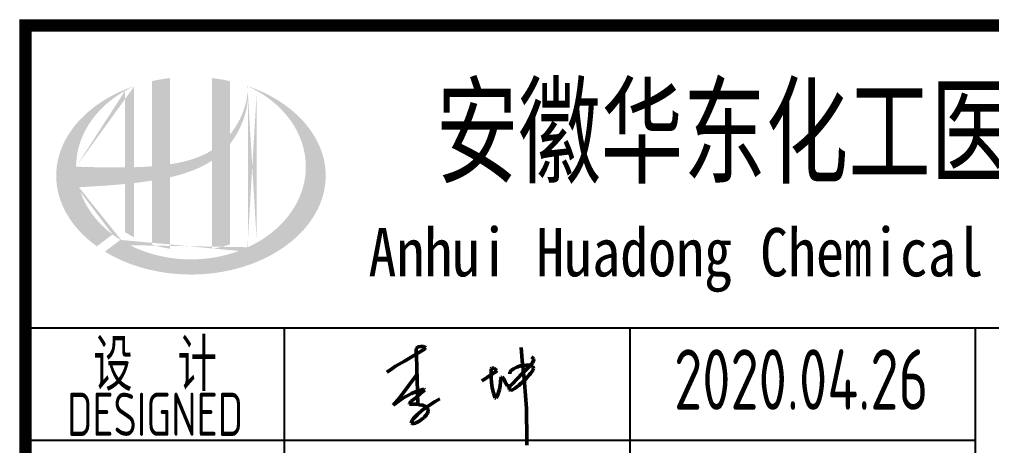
# Model space of a CAD drawing. Extents: x 5394041 to 5729212, y -433068 to -301615.
# Drawn here: x 5481722 to 5487349, y -350277 to -347810 of the extents above; entities that cross this region are included whole.
import ezdxf
from ezdxf.enums import TextEntityAlignment as Align

# ---------------------------------------------------------------- set-up
doc = ezdxf.new("R2010")
doc.units = 0
doc.header["$LTSCALE"] = 1000
doc.header["$MEASUREMENT"] = 0
doc.layers.get('0').update_dxf_attribs({"linetype": 'CONTINUOUS'})
doc.styles.add('AHD', font='sceie.shx', dxfattribs={"width": 0.7, "bigfont": 'sceic.shx'})
doc.styles.add('ECEC_TQ_S', font='')
doc.styles.add('sceie', font='sceie.shx', dxfattribs={"width": 0.7, "bigfont": 'sceic.shx'})
doc.styles.get('ECEC_TQ_S').set_extended_font_data('SimSun')

# ---------------------------------------------------------------- blocks, each defined once
blk = doc.blocks.new('签名')
at = {"lineweight": 50}
for p, q in [((5484373.9, -514006.1), (5484490.2, -513935.2)), ((5484443.6, -513930.1), (5484440.9, -513933.4)), ((5484440.9, -513933.4), (5484440.9, -513943.7)), ((5484453.3, -513923.1), (5484443.6, -513930.1)), ((5484469, -513920.7), (5484453.3, -513923.1)), ((5484481.4, -513920.7), (5484469, -513920.7)), ((5484492.1, -513923.7), (5484481.4, -513920.7)), ((5484490.2, -513935.2), (5484494.5, -513928.9)), ((5484494.5, -513928.9), (5484492.1, -513923.7)), ((5485048.8, -513925.4), (5485055.2, -514002.4)), ((5484440.9, -513943.7), (5484443.6, -513972.8)), ((5484443.6, -513972.8), (5484451, -514255.5)), ((5485121.3, -513992.4), (5485109.4, -513979.5)), ((5485120.6, -514001.4), (5485122.4, -513995.7)), ((5485122.4, -513995.7), (5485121.3, -513992.4)), ((5484292.6, -514055.3), (5484321.1, -514034.4)), ((5484321.1, -514034.4), (5484373.9, -514006.1)), ((5484879.2, -514046.7), (5484874.9, -514049.8)), ((5484874.9, -514049.8), (5484874.9, -514102.5)), ((5484889.7, -514046.7), (5484879.2, -514046.7)), ((5484898.3, -514051.1), (5484889.7, -514046.7)), ((5484908.7, -514059.3), (5484898.3, -514051.1)), ((5484991.3, -514060.1), (5485005.3, -514049.1)), ((5485005.3, -514049.1), (5485024.5, -514040.5)), ((5485024.5, -514040.5), (5485044.1, -514031.7)), ((5485044.1, -514031.7), (5485063, -514029.9)), ((5485055.2, -514002.4), (5485062, -514069.9)), ((5485056.7, -514075.4), (5485086.9, -514044.6)), ((5485063, -514029.9), (5485080.4, -514029)), ((5485080.4, -514029), (5485090.1, -514029)), ((5485086.9, -514044.6), (5485106.8, -514024.4)), ((5485090.1, -514029), (5485104, -514029.4)), ((5485104, -514029.4), (5485109.7, -514030.2)), ((5485106.8, -514024.4), (5485114.2, -514014.2)), ((5485109.7, -514030.2), (5485115.9, -514035.1)), ((5485114.2, -514014.2), (5485120.6, -514001.4)), ((5485115.9, -514035.1), (5485118.9, -514041.7)), ((5485120, -514048.5), (5485117.5, -514055.4)), ((5485118.9, -514041.7), (5485120, -514048.5)), ((5484271.3, -514069.1), (5484292.6, -514055.3)), ((5484446.4, -514081.4), (5484346.3, -514216.5)), ((5484820.9, -514119.1), (5484839.8, -514106.9)), ((5484839.8, -514106.9), (5484861.5, -514092.7)), ((5484861.5, -514092.7), (5484880.5, -514080.4)), ((5484874.9, -514102.5), (5484877.6, -514129)), ((5484880.5, -514080.4), (5484901.1, -514066.5)), ((5484901.1, -514066.5), (5484908.7, -514059.3)), ((5484930.1, -514124), (5484931.7, -514108.3)), ((5484931.7, -514108.3), (5484935, -514098.4)), ((5484935, -514098.4), (5484939.2, -514095.3)), ((5484939.2, -514095.3), (5484947.6, -514108.5)), ((5484947.6, -514108.5), (5484956.8, -514126.6)), ((5484982.5, -514078.8), (5484983.3, -514069.1)), ((5484983.3, -514069.1), (5484991.3, -514060.1)), ((5484997.2, -514139.3), (5485025.4, -514108.5)), ((5485025.4, -514108.5), (5485056.7, -514075.4)), ((5485062, -514069.9), (5485067.5, -514131.4)), ((5485078.3, -514104.8), (5485067.4, -514115.4)), ((5485089.8, -514092.4), (5485078.3, -514104.8)), ((5485097.5, -514083.1), (5485089.8, -514092.4)), ((5485103.3, -514075.8), (5485097.5, -514083.1)), ((5485109.3, -514068.9), (5485103.3, -514075.8)), ((5485114, -514061.8), (5485109.3, -514068.9)), ((5485117.5, -514055.4), (5485114, -514061.8)), ((5484877.6, -514129), (5484880.8, -514159.7)), ((5484880.8, -514159.7), (5484888.6, -514189.2)), ((5484922.8, -514170.1), (5484927.5, -514148.8)), ((5484927.5, -514148.8), (5484930.1, -514124)), ((5484956.8, -514126.6), (5484968.5, -514145.2)), ((5484968.5, -514145.2), (5484983.1, -514152.1)), ((5484978.8, -514158.7), (5484983.9, -514150.9)), ((5484978.8, -514169.6), (5484978.8, -514158.7)), ((5484983.9, -514150.9), (5484997.2, -514139.3)), ((5485011.7, -514162.9), (5484999.4, -514171.2)), ((5485023.8, -514154.8), (5485011.7, -514162.9)), ((5485037, -514143.3), (5485023.8, -514154.8)), ((5485047.3, -514134.3), (5485037, -514143.3)), ((5485058.2, -514124.4), (5485047.3, -514134.3)), ((5485067.4, -514115.4), (5485058.2, -514124.4)), ((5485067.5, -514131.4), (5485073.4, -514204.2)), ((5484346.3, -514216.5), (5484307, -514260.5)), ((5484307, -514260.5), (5484363.7, -514219)), ((5484363.7, -514219), (5484414.5, -514192)), ((5484439.1, -514216.7), (5484412.9, -514237.3)), ((5484414.5, -514192), (5484457.3, -514175.3)), ((5484482.1, -514179.3), (5484439.1, -514216.7)), ((5484457.3, -514175.3), (5484484.7, -514168)), ((5484489, -514170.8), (5484482.1, -514179.3)), ((5484484.7, -514168), (5484489, -514170.8)), ((5484888.6, -514189.2), (5484899, -514216.9)), ((5484899, -514216.9), (5484904.6, -514220)), ((5484904.6, -514220), (5484914.7, -514199)), ((5484914.7, -514199), (5484922.8, -514170.1)), ((5484989.1, -514173.2), (5484978.8, -514169.6)), ((5484999.4, -514171.2), (5484989.1, -514173.2)), ((5485073.4, -514204.2), (5485078.8, -514278.7)), ((5484412.9, -514237.3), (5484401.9, -514249.5)), ((5484401.9, -514249.5), (5484401.9, -514254.7)), ((5484401.9, -514254.7), (5484446.8, -514254.7)), ((5484446.8, -514254.7), (5484459.5, -514257.2)), ((5484459.5, -514257.2), (5484478.2, -514260.7)), ((5484474.4, -514291.2), (5484511.5, -514263.7)), ((5484478.2, -514260.7), (5484495.1, -514267)), ((5484495.1, -514267), (5484505.1, -514273.2)), ((5484505.1, -514273.2), (5484511.1, -514285.3)), ((5484511.5, -514263.7), (5484551.9, -514238.4)), ((5484551.9, -514238.4), (5484578.5, -514223.8)), ((5484426.1, -514337.2), (5484448.7, -514314.1)), ((5484448.7, -514314.1), (5484474.4, -514291.2)), ((5484485.1, -514332.9), (5484474.8, -514341.6)), ((5484492.1, -514325.7), (5484485.1, -514332.9)), ((5484499.4, -514317.1), (5484492.1, -514325.7)), ((5484506.7, -514305.6), (5484499.4, -514317.1)), ((5484511.1, -514294.4), (5484506.7, -514305.6)), ((5484511.1, -514285.3), (5484511.1, -514294.4)), ((5485078.8, -514278.7), (5485078.8, -514332.9)), ((5485078.8, -514332.9), (5485081.6, -514408.2)), ((5484411.7, -514363.3), (5484417.4, -514348.5)), ((5484415.7, -514365.7), (5484411.7, -514363.3)), ((5484426.9, -514365.7), (5484415.7, -514365.7)), ((5484417.4, -514348.5), (5484426.1, -514337.2)), ((5484438.1, -514364), (5484426.9, -514365.7)), ((5484442.7, -514360.5), (5484438.1, -514364)), ((5484452.4, -514355.9), (5484442.7, -514360.5)), ((5484462, -514350.2), (5484452.4, -514355.9)), ((5484474.8, -514341.6), (5484462, -514350.2)), ((5485081.6, -514408.2), (5485081.6, -514491.8))]:
    blk.add_line(p, q, dxfattribs=at)
at = {"style": 'sceie', "width": 0.8}
for p in [(5486670.1, -514111), (5486631, -514761.6), (5486657.1, -515425.2), (5486696.1, -516075.8), (5486709.1, -516674.4)]:
    blk.add_attdef('2020.4.26', text='', height=350, dxfattribs=at).set_placement(p, align=Align.MIDDLE)

msp = doc.modelspace()

# ---------------------------------------------------------------- hatches: boundary and pattern name
h = msp.add_hatch(color=256)
edge = h.paths.add_edge_path()
edge.add_spline(control_points=[(5482593.6, -348723.7), (5482599.7, -348722.3), (5482605.8, -348720.9), (5482654.9, -348709), (5482697.4, -348696), (5482772.4, -348664.9), (5482805.4, -348648), (5482836.2, -348627.4)], knot_values=[61.629012, 61.629012, 61.629012, 61.629012, 63.330431, 63.330431, 75.353634, 75.353634, 85.398649, 85.398649, 85.398649, 85.398649], degree=3, periodic=0)
edge.add_line((5482836.2, -348627.4), (5482836.2, -349137.6))
edge.add_spline(control_points=[(5482836.2, -349137.6), (5482853.4, -349134.9), (5482870.4, -349131.5), (5482905.1, -349123.4), (5482922.8, -349118.6), (5482940.2, -349113.2)], knot_values=[4.908456, 4.908456, 4.908456, 4.908456, 4.992821, 4.992821, 5.083034, 5.083034, 5.083034, 5.083034], degree=3, periodic=0)
edge.add_line((5482940.2, -349113.2), (5482940.2, -348531.7))
edge.add_spline(control_points=[(5482940.2, -348531.7), (5482948.9, -348520.8), (5482957.1, -348509.4), (5482983.2, -348469.8), (5482998.8, -348439.8), (5483028.1, -348367), (5483039.3, -348323.3), (5483044, -348277.9), (5483044.1, -348276.7), (5483044.2, -348275.4)], knot_values=[97.991744, 97.991744, 97.991744, 97.991744, 101.64219, 101.64219, 110.337975, 110.337975, 121.934322, 121.934322, 122.270691, 122.270691, 122.270691, 122.270691], degree=3, periodic=0)
edge.add_line((5483044.2, -348275.4), (5483044.2, -348205))
edge.add_spline(control_points=[(5483044.2, -348205), (5483044.1, -348212.6), (5483043.8, -348220.3), (5483043.2, -348228)], knot_values=[126.194075, 126.194075, 126.194075, 126.194075, 128.396762, 128.396762, 128.396762, 128.396762], degree=3, periodic=0)
edge.add_spline(control_points=[(5483043.2, -348228), (5483042.7, -348234.2), (5483042.1, -348240.4), (5483041.3, -348246.6)], knot_values=[124.417049, 124.417049, 124.417049, 124.417049, 126.194075, 126.194075, 126.194075, 126.194075], degree=3, periodic=0)
edge.add_spline(control_points=[(5483041.3, -348246.6), (5483040.2, -348255.7), (5483038.7, -348264.9), (5483037, -348274)], knot_values=[121.80529, 121.80529, 121.80529, 121.80529, 124.417049, 124.417049, 124.417049, 124.417049], degree=3, periodic=0)
edge.add_spline(control_points=[(5483037, -348274), (5483034.6, -348286.1), (5483031.6, -348298.2), (5483028.1, -348310.2)], knot_values=[118.31574, 118.31574, 118.31574, 118.31574, 121.80529, 121.80529, 121.80529, 121.80529], degree=3, periodic=0)
edge.add_spline(control_points=[(5483028.1, -348310.2), (5483024.6, -348322.4), (5483020.6, -348334.4), (5483016, -348346.2)], knot_values=[114.795988, 114.795988, 114.795988, 114.795988, 118.31574, 118.31574, 118.31574, 118.31574], degree=3, periodic=0)
edge.add_spline(control_points=[(5483016, -348346.2), (5483011.6, -348357.9), (5483006.6, -348369.5), (5483001.2, -348380.8)], knot_values=[111.329641, 111.329641, 111.329641, 111.329641, 114.795988, 114.795988, 114.795988, 114.795988], degree=3, periodic=0)
edge.add_spline(control_points=[(5483001.2, -348380.8), (5482995.6, -348392.4), (5482989.6, -348403.7), (5482983.1, -348414.8)], knot_values=[107.79529, 107.79529, 107.79529, 107.79529, 111.329641, 111.329641, 111.329641, 111.329641], degree=3, periodic=0)
edge.add_spline(control_points=[(5482983.1, -348414.8), (5482976.8, -348425.6), (5482970.1, -348436.2), (5482963, -348446.4)], knot_values=[104.343579, 104.343579, 104.343579, 104.343579, 107.79529, 107.79529, 107.79529, 107.79529], degree=3, periodic=0)
edge.add_spline(control_points=[(5482963, -348446.4), (5482955.8, -348456.8), (5482948.2, -348466.9), (5482940.2, -348476.6)], knot_values=[100.8507, 100.8507, 100.8507, 100.8507, 104.343579, 104.343579, 104.343579, 104.343579], degree=3, periodic=0)
edge.add_line((5482940.2, -348476.6), (5482940.2, -348167.3))
edge.add_spline(control_points=[(5482940.2, -348167.3), (5482906.2, -348159.7), (5482871.4, -348153.8), (5482836.2, -348149.8)], knot_values=[4.423999, 4.423999, 4.423999, 4.423999, 4.558741, 4.558741, 4.558741, 4.558741], degree=3, periodic=0)
edge.add_line((5482836.2, -348149.8), (5482836.2, -348567.9))
edge.add_spline(control_points=[(5482836.2, -348567.9), (5482764.3, -348612.4), (5482680.1, -348635.7), (5482593.6, -348648.7)], knot_values=[63.246215, 63.246215, 63.246215, 63.246215, 87.689124, 87.689124, 87.689124, 87.689124], degree=3, periodic=0)
edge.add_line((5482593.6, -348648.7), (5482593.6, -348149.8))
edge.add_spline(control_points=[(5482593.6, -348149.8), (5482558.4, -348153.9), (5482523.6, -348159.7), (5482489.6, -348167.3)], knot_values=[4.866038, 4.866038, 4.866038, 4.866038, 5.000777, 5.000777, 5.000777, 5.000777], degree=3, periodic=0)
edge.add_line((5482489.6, -348167.3), (5482489.6, -348660.1))
edge.add_spline(control_points=[(5482489.6, -348660.1), (5482487.9, -348660.3), (5482452.9, -348662.9), (5482418.3, -348664.6), (5482385.6, -348665.7)], knot_values=[43.657356, 43.657356, 43.657356, 43.657356, 44.134253, 53.497092, 53.497092, 53.497092, 53.497092], degree=3, periodic=0)
edge.add_line((5482385.6, -348665.7), (5482385.6, -348196.5))
edge.add_spline(control_points=[(5482385.6, -348196.5), (5482368.5, -348202.4), (5482351.8, -348208.7), (5482335.4, -348215.4)], knot_values=[5.14157, 5.14157, 5.14157, 5.14157, 5.212921, 5.212921, 5.212921, 5.212921], degree=3, periodic=0)
edge.add_spline(control_points=[(5482335.4, -348215.4), (5482328.4, -348218.2), (5482321.6, -348221.2), (5482289.4, -348235.3), (5482264.8, -348247.6), (5482241.4, -348260.8)], knot_values=[5.212921, 5.212921, 5.212921, 5.212921, 5.24296, 5.24296, 5.355623, 5.355623, 5.355623, 5.355623], degree=3, periodic=0)
edge.add_spline(control_points=[(5482241.4, -348260.8), (5482226.5, -348269.1), (5482212, -348277.9), (5482198, -348287)], knot_values=[5.355623, 5.355623, 5.355623, 5.355623, 5.426974, 5.426974, 5.426974, 5.426974], degree=3, periodic=0)
edge.add_spline(control_points=[(5482198, -348287), (5482190.6, -348291.8), (5482183.3, -348296.7), (5482169.9, -348306.2), (5482163.6, -348310.7), (5482157.5, -348315.3)], knot_values=[5.426974, 5.426974, 5.426974, 5.426974, 5.464765, 5.464765, 5.498325, 5.498325, 5.498325, 5.498325], degree=3, periodic=0)
edge.add_spline(control_points=[(5482157.5, -348315.3), (5482131.4, -348334.9), (5482107.3, -348355.8), (5482085.4, -348377.7)], knot_values=[5.498325, 5.498325, 5.498325, 5.498325, 5.641027, 5.641027, 5.641027, 5.641027], degree=3, periodic=0)
edge.add_spline(control_points=[(5482085.4, -348377.7), (5482078.5, -348384.7), (5482071.7, -348391.9), (5482051.2, -348414.5), (5482038.4, -348430.3), (5482026.6, -348446.5)], knot_values=[5.641027, 5.641027, 5.641027, 5.641027, 5.686569, 5.686569, 5.783729, 5.783729, 5.783729, 5.783729], degree=3, periodic=0)
edge.add_spline(control_points=[(5482026.6, -348446.5), (5482011.5, -348467.3), (5481998.1, -348488.7), (5481985, -348513.6), (5481983.4, -348516.8), (5481981.8, -348520)], knot_values=[5.783729, 5.783729, 5.783729, 5.783729, 5.908374, 5.908374, 5.92643, 5.92643, 5.92643, 5.92643], degree=3, periodic=0)
edge.add_spline(control_points=[(5481981.8, -348520), (5481969.4, -348545.1), (5481959.3, -348570.7), (5481951.8, -348596.7)], knot_values=[5.92643, 5.92643, 5.92643, 5.92643, 6.069132, 6.069132, 6.069132, 6.069132], degree=3, periodic=0)
edge.add_spline(control_points=[(5481951.8, -348596.7), (5481948.6, -348607.8), (5481945.8, -348618.9), (5481940.5, -348645.1), (5481938.2, -348660.1), (5481936.8, -348675.2)], knot_values=[6.069132, 6.069132, 6.069132, 6.069132, 6.130179, 6.130179, 6.211834, 6.211834, 6.211834, 6.211834], degree=3, periodic=0)
edge.add_spline(control_points=[(5481936.8, -348675.2), (5481935.5, -348688.4), (5481934.9, -348701.6), (5481934.9, -348714.8)], knot_values=[6.211834, 6.211834, 6.211834, 6.211834, 6.283185, 6.283185, 6.283185, 6.283185], degree=3, periodic=0)
edge.add_spline(control_points=[(5481934.9, -348714.8), (5481934.9, -348724.1), (5481935.2, -348733.4), (5481935.8, -348742.7)], knot_values=[6.283185, 6.283185, 6.283185, 6.283185, 6.333655, 6.333655, 6.333655, 6.333655], degree=3, periodic=0)
edge.add_spline(control_points=[(5481935.8, -348742.7), (5481937.1, -348761.4), (5481939.6, -348780), (5481943.4, -348798.5)], knot_values=[6.333655, 6.333655, 6.333655, 6.333655, 6.434594, 6.434594, 6.434594, 6.434594], degree=3, periodic=0)
edge.add_spline(control_points=[(5481943.4, -348798.5), (5481943.6, -348799.7), (5481943.9, -348801), (5481947.8, -348819.5), (5481952.6, -348836.6), (5481958.4, -348853.7)], knot_values=[6.434594, 6.434594, 6.434594, 6.434594, 6.441278, 6.441278, 6.535532, 6.535532, 6.535532, 6.535532], degree=3, periodic=0)
edge.add_spline(control_points=[(5481958.4, -348853.7), (5481964.7, -348871.9), (5481972.2, -348889.9), (5481980.9, -348907.7)], knot_values=[6.535532, 6.535532, 6.535532, 6.535532, 6.636471, 6.636471, 6.636471, 6.636471], degree=3, periodic=0)
edge.add_spline(control_points=[(5481980.9, -348907.7), (5481983.1, -348912.2), (5481985.4, -348916.6), (5481994.8, -348934.3), (5482002.5, -348947.3), (5482010.8, -348960.2)], knot_values=[6.636471, 6.636471, 6.636471, 6.636471, 6.661894, 6.661894, 6.73741, 6.73741, 6.73741, 6.73741], degree=3, periodic=0)
edge.add_spline(control_points=[(5482010.8, -348960.2), (5482022, -348977.3), (5482034.4, -348994.2), (5482047.9, -349010.5)], knot_values=[6.73741, 6.73741, 6.73741, 6.73741, 6.838349, 6.838349, 6.838349, 6.838349], degree=3, periodic=0)
edge.add_spline(control_points=[(5482047.9, -349010.5), (5482053.8, -349017.7), (5482060, -349024.7), (5482074.5, -349040.7), (5482083, -349049.5), (5482091.9, -349058.2)], knot_values=[6.838349, 6.838349, 6.838349, 6.838349, 6.88251, 6.88251, 6.939288, 6.939288, 6.939288, 6.939288], degree=3, periodic=0)
edge.add_spline(control_points=[(5482091.9, -349058.2), (5482107.7, -349073.5), (5482124.6, -349088.4), (5482142.5, -349102.6)], knot_values=[6.939288, 6.939288, 6.939288, 6.939288, 7.040227, 7.040227, 7.040227, 7.040227], degree=3, periodic=0)
edge.add_spline(control_points=[(5482142.5, -349102.6), (5482151.4, -349109.7), (5482160.6, -349116.6), (5482170, -349123.4)], knot_values=[7.040227, 7.040227, 7.040227, 7.040227, 7.090696, 7.090696, 7.090696, 7.090696], degree=3, periodic=0)
edge.add_line((5482170, -349123.4), (5482261.2, -349055))
edge.add_ellipse((5482714.9, -348662.8), major_axis=(665, 0), ratio=0.806676, start_angle=192.819, end_angle=226.9853, ccw=False)
edge.add_spline(control_points=[(5482066.4, -348781.8), (5482090.5, -348780.3), (5482114.6, -348778.8), (5482203.2, -348773.3), (5482268.1, -348769), (5482333.6, -348762.7)], knot_values=[11.398263, 11.398263, 11.398263, 11.398263, 18.40729, 18.40729, 37.18094, 37.18094, 37.18094, 37.18094], degree=3, periodic=0)
edge.add_line((5482333.6, -348762.7), (5482333.6, -349041.7))
edge.add_spline(control_points=[(5482333.6, -349041.7), (5482337.1, -349044), (5482340.7, -349046.2), (5482357.7, -349056.4), (5482371.4, -349064), (5482385.6, -349071.1)], knot_values=[4.049945, 4.049945, 4.049945, 4.049945, 4.072021, 4.072021, 4.153257, 4.153257, 4.153257, 4.153257], degree=3, periodic=0)
edge.add_line((5482385.6, -349071.1), (5482385.6, -348757.2))
edge.add_spline(control_points=[(5482385.6, -348757.2), (5482417.7, -348753.6), (5482450.1, -348749.3), (5482485, -348744), (5482487.3, -348743.6), (5482489.6, -348743.2)], knot_values=[42.135009, 42.135009, 42.135009, 42.135009, 51.307228, 51.307228, 51.948574, 51.948574, 51.948574, 51.948574], degree=3, periodic=0)
edge.add_line((5482489.6, -348743.2), (5482489.6, -349113.2))
edge.add_spline(control_points=[(5482489.6, -349113.2), (5482523.2, -349123.7), (5482558, -349131.9), (5482593.6, -349137.6)], knot_values=[4.34174, 4.34174, 4.34174, 4.34174, 4.516316, 4.516316, 4.516316, 4.516316], degree=3, periodic=0)
edge.add_line((5482593.6, -349137.6), (5482593.6, -348723.7))
edge = h.paths.add_edge_path(flags=16)
edge.add_ellipse((5482714.9, -348662.8), major_axis=(665, 0), ratio=0.806676, start_angle=124.9875, end_angle=179.999, ccw=False)
edge.add_line((5482333.6, -348223.2), (5482333.6, -348666.8))
edge.add_spline(control_points=[(5482333.6, -348666.8), (5482238.2, -348668.2), (5482144.2, -348665.1), (5482049.9, -348662.7)], knot_values=[11.27373, 11.27373, 11.27373, 11.27373, 38.687513, 38.687513, 38.687513, 38.687513], degree=3, periodic=0)
edge = h.paths.add_edge_path()
edge.add_spline(control_points=[(5482216.1, -349153.9), (5482247.1, -349172.9), (5482280.2, -349190.2), (5482364.9, -349227.4), (5482418.1, -349245.2), (5482528.9, -349271.8), (5482586.3, -349280.5), (5482702.5, -349288.3), (5482761.2, -349287.4), (5482876.7, -349275.9), (5482933.6, -349265.3), (5483042.6, -349235.3), (5483094.8, -349215.8), (5483191.7, -349168.9), (5483236.4, -349141.5), (5483316.4, -349080.6), (5483351.6, -349047), (5483410.9, -348975.5), (5483435, -348937.7), (5483471.4, -348859.5), (5483483.7, -348819.3), (5483496.2, -348738.1), (5483496.5, -348697.2), (5483485.1, -348615.7), (5483473.2, -348575.2), (5483437.6, -348496.4), (5483413.8, -348458.2), (5483355, -348386), (5483320, -348352.1), (5483240.2, -348290.4), (5483195.4, -348262.7), (5483114.2, -348223), (5483079.9, -348208.8), (5483044.2, -348196.5)], knot_values=[0.886421, 0.886421, 0.886421, 0.886421, 1.040557, 1.040557, 1.261172, 1.261172, 1.481788, 1.481788, 1.702404, 1.702404, 1.92302, 1.92302, 2.143636, 2.143636, 2.364252, 2.364252, 2.584868, 2.584868, 2.805484, 2.805484, 3.026099, 3.026099, 3.246715, 3.246715, 3.46852, 3.46852, 3.690325, 3.690325, 3.91213, 3.91213, 4.133935, 4.133935, 4.283209, 4.283209, 4.283209, 4.283209], degree=3, periodic=0)
edge.add_line((5483044.2, -348196.5), (5483044.2, -348196.6))
edge.add_spline(control_points=[(5483044.2, -348196.7), (5483044.3, -348199.4), (5483044.3, -348202.2), (5483044.2, -348205)], knot_values=[128.396762, 128.396762, 128.396762, 128.396762, 129.192193, 129.192193, 129.192193, 129.192193], degree=3, periodic=0)
edge.add_line((5483044.2, -348205), (5483044.2, -349128.8))
edge.add_ellipse((5482714.9, -348662.8), major_axis=(665, 0), ratio=0.806676, start_angle=232.1054, end_angle=299.6833, ccw=False)
edge.add_line((5482306.4, -349086.1), (5482216.1, -349153.9))
edge = h.paths.add_edge_path(flags=16)
edge.add_ellipse((5482714.9, -348662.8), major_axis=(665, 0), ratio=0.806676, start_angle=304.9875, end_angle=415.0121, ccw=False)
edge.add_line((5483096.2, -349102.3), (5483096.2, -348223.2))
h = msp.add_hatch(color=256)
edge = h.paths.add_edge_path()
edge.add_spline(control_points=[(5482593.6, -348723.7), (5482599.7, -348722.3), (5482605.8, -348720.9), (5482654.9, -348709), (5482697.4, -348696), (5482772.4, -348664.9), (5482805.4, -348648), (5482836.2, -348627.4)], knot_values=[61.629012, 61.629012, 61.629012, 61.629012, 63.330431, 63.330431, 75.353634, 75.353634, 85.398649, 85.398649, 85.398649, 85.398649], degree=3, periodic=0)
edge.add_line((5482836.2, -348627.4), (5482836.2, -349137.6))
edge.add_spline(control_points=[(5482836.2, -349137.6), (5482853.4, -349134.9), (5482870.4, -349131.5), (5482905.1, -349123.4), (5482922.8, -349118.6), (5482940.2, -349113.2)], knot_values=[4.908456, 4.908456, 4.908456, 4.908456, 4.992821, 4.992821, 5.083034, 5.083034, 5.083034, 5.083034], degree=3, periodic=0)
edge.add_line((5482940.2, -349113.2), (5482940.2, -348531.7))
edge.add_spline(control_points=[(5482940.2, -348531.7), (5482948.9, -348520.8), (5482957.1, -348509.4), (5482983.2, -348469.8), (5482998.8, -348439.8), (5483028.1, -348367), (5483039.3, -348323.3), (5483044, -348277.9), (5483044.1, -348276.7), (5483044.2, -348275.4)], knot_values=[97.991744, 97.991744, 97.991744, 97.991744, 101.64219, 101.64219, 110.337975, 110.337975, 121.934322, 121.934322, 122.270691, 122.270691, 122.270691, 122.270691], degree=3, periodic=0)
edge.add_line((5483044.2, -348275.4), (5483044.2, -348205))
edge.add_spline(control_points=[(5483044.2, -348205), (5483044.1, -348212.6), (5483043.8, -348220.3), (5483043.2, -348228)], knot_values=[126.194075, 126.194075, 126.194075, 126.194075, 128.396762, 128.396762, 128.396762, 128.396762], degree=3, periodic=0)
edge.add_spline(control_points=[(5483043.2, -348228), (5483042.7, -348234.2), (5483042.1, -348240.4), (5483041.3, -348246.6)], knot_values=[124.417049, 124.417049, 124.417049, 124.417049, 126.194075, 126.194075, 126.194075, 126.194075], degree=3, periodic=0)
edge.add_spline(control_points=[(5483041.3, -348246.6), (5483040.2, -348255.7), (5483038.7, -348264.9), (5483037, -348274)], knot_values=[121.80529, 121.80529, 121.80529, 121.80529, 124.417049, 124.417049, 124.417049, 124.417049], degree=3, periodic=0)
edge.add_spline(control_points=[(5483037, -348274), (5483034.6, -348286.1), (5483031.6, -348298.2), (5483028.1, -348310.2)], knot_values=[118.31574, 118.31574, 118.31574, 118.31574, 121.80529, 121.80529, 121.80529, 121.80529], degree=3, periodic=0)
edge.add_spline(control_points=[(5483028.1, -348310.2), (5483024.6, -348322.4), (5483020.6, -348334.4), (5483016, -348346.2)], knot_values=[114.795988, 114.795988, 114.795988, 114.795988, 118.31574, 118.31574, 118.31574, 118.31574], degree=3, periodic=0)
edge.add_spline(control_points=[(5483016, -348346.2), (5483011.6, -348357.9), (5483006.6, -348369.5), (5483001.2, -348380.8)], knot_values=[111.329641, 111.329641, 111.329641, 111.329641, 114.795988, 114.795988, 114.795988, 114.795988], degree=3, periodic=0)
edge.add_spline(control_points=[(5483001.2, -348380.8), (5482995.6, -348392.4), (5482989.6, -348403.7), (5482983.1, -348414.8)], knot_values=[107.79529, 107.79529, 107.79529, 107.79529, 111.329641, 111.329641, 111.329641, 111.329641], degree=3, periodic=0)
edge.add_spline(control_points=[(5482983.1, -348414.8), (5482976.8, -348425.6), (5482970.1, -348436.2), (5482963, -348446.4)], knot_values=[104.343579, 104.343579, 104.343579, 104.343579, 107.79529, 107.79529, 107.79529, 107.79529], degree=3, periodic=0)
edge.add_spline(control_points=[(5482963, -348446.4), (5482955.8, -348456.8), (5482948.2, -348466.9), (5482940.2, -348476.6)], knot_values=[100.8507, 100.8507, 100.8507, 100.8507, 104.343579, 104.343579, 104.343579, 104.343579], degree=3, periodic=0)
edge.add_line((5482940.2, -348476.6), (5482940.2, -348167.3))
edge.add_spline(control_points=[(5482940.2, -348167.3), (5482906.2, -348159.7), (5482871.4, -348153.8), (5482836.2, -348149.8)], knot_values=[4.423999, 4.423999, 4.423999, 4.423999, 4.558741, 4.558741, 4.558741, 4.558741], degree=3, periodic=0)
edge.add_line((5482836.2, -348149.8), (5482836.2, -348567.9))
edge.add_spline(control_points=[(5482836.2, -348567.9), (5482764.3, -348612.4), (5482680.1, -348635.7), (5482593.6, -348648.7)], knot_values=[63.246215, 63.246215, 63.246215, 63.246215, 87.689124, 87.689124, 87.689124, 87.689124], degree=3, periodic=0)
edge.add_line((5482593.6, -348648.7), (5482593.6, -348149.8))
edge.add_spline(control_points=[(5482593.6, -348149.8), (5482558.4, -348153.9), (5482523.6, -348159.7), (5482489.6, -348167.3)], knot_values=[4.866038, 4.866038, 4.866038, 4.866038, 5.000777, 5.000777, 5.000777, 5.000777], degree=3, periodic=0)
edge.add_line((5482489.6, -348167.3), (5482489.6, -348660.1))
edge.add_spline(control_points=[(5482489.6, -348660.1), (5482487.9, -348660.3), (5482452.9, -348662.9), (5482418.3, -348664.6), (5482385.6, -348665.7)], knot_values=[43.657356, 43.657356, 43.657356, 43.657356, 44.134253, 53.497092, 53.497092, 53.497092, 53.497092], degree=3, periodic=0)
edge.add_line((5482385.6, -348665.7), (5482385.6, -348196.5))
edge.add_spline(control_points=[(5482385.6, -348196.5), (5482368.5, -348202.4), (5482351.8, -348208.7), (5482335.4, -348215.4)], knot_values=[5.14157, 5.14157, 5.14157, 5.14157, 5.212921, 5.212921, 5.212921, 5.212921], degree=3, periodic=0)
edge.add_spline(control_points=[(5482335.4, -348215.4), (5482328.4, -348218.2), (5482321.6, -348221.2), (5482289.4, -348235.3), (5482264.8, -348247.6), (5482241.4, -348260.8)], knot_values=[5.212921, 5.212921, 5.212921, 5.212921, 5.24296, 5.24296, 5.355623, 5.355623, 5.355623, 5.355623], degree=3, periodic=0)
edge.add_spline(control_points=[(5482241.4, -348260.8), (5482226.5, -348269.1), (5482212, -348277.9), (5482198, -348287)], knot_values=[5.355623, 5.355623, 5.355623, 5.355623, 5.426974, 5.426974, 5.426974, 5.426974], degree=3, periodic=0)
edge.add_spline(control_points=[(5482198, -348287), (5482190.6, -348291.8), (5482183.3, -348296.7), (5482169.9, -348306.2), (5482163.6, -348310.7), (5482157.5, -348315.3)], knot_values=[5.426974, 5.426974, 5.426974, 5.426974, 5.464765, 5.464765, 5.498325, 5.498325, 5.498325, 5.498325], degree=3, periodic=0)
edge.add_spline(control_points=[(5482157.5, -348315.3), (5482131.4, -348334.9), (5482107.3, -348355.8), (5482085.4, -348377.7)], knot_values=[5.498325, 5.498325, 5.498325, 5.498325, 5.641027, 5.641027, 5.641027, 5.641027], degree=3, periodic=0)
edge.add_spline(control_points=[(5482085.4, -348377.7), (5482078.5, -348384.7), (5482071.7, -348391.9), (5482051.2, -348414.5), (5482038.4, -348430.3), (5482026.6, -348446.5)], knot_values=[5.641027, 5.641027, 5.641027, 5.641027, 5.686569, 5.686569, 5.783729, 5.783729, 5.783729, 5.783729], degree=3, periodic=0)
edge.add_spline(control_points=[(5482026.6, -348446.5), (5482011.5, -348467.3), (5481998.1, -348488.7), (5481985, -348513.6), (5481983.4, -348516.8), (5481981.8, -348520)], knot_values=[5.783729, 5.783729, 5.783729, 5.783729, 5.908374, 5.908374, 5.92643, 5.92643, 5.92643, 5.92643], degree=3, periodic=0)
edge.add_spline(control_points=[(5481981.8, -348520), (5481969.4, -348545.1), (5481959.3, -348570.7), (5481951.8, -348596.7)], knot_values=[5.92643, 5.92643, 5.92643, 5.92643, 6.069132, 6.069132, 6.069132, 6.069132], degree=3, periodic=0)
edge.add_spline(control_points=[(5481951.8, -348596.7), (5481948.6, -348607.8), (5481945.8, -348618.9), (5481940.5, -348645.1), (5481938.2, -348660.1), (5481936.8, -348675.2)], knot_values=[6.069132, 6.069132, 6.069132, 6.069132, 6.130179, 6.130179, 6.211834, 6.211834, 6.211834, 6.211834], degree=3, periodic=0)
edge.add_spline(control_points=[(5481936.8, -348675.2), (5481935.5, -348688.4), (5481934.9, -348701.6), (5481934.9, -348714.8)], knot_values=[6.211834, 6.211834, 6.211834, 6.211834, 6.283185, 6.283185, 6.283185, 6.283185], degree=3, periodic=0)
edge.add_spline(control_points=[(5481934.9, -348714.8), (5481934.9, -348724.1), (5481935.2, -348733.4), (5481935.8, -348742.7)], knot_values=[6.283185, 6.283185, 6.283185, 6.283185, 6.333655, 6.333655, 6.333655, 6.333655], degree=3, periodic=0)
edge.add_spline(control_points=[(5481935.8, -348742.7), (5481937.1, -348761.4), (5481939.6, -348780), (5481943.4, -348798.5)], knot_values=[6.333655, 6.333655, 6.333655, 6.333655, 6.434594, 6.434594, 6.434594, 6.434594], degree=3, periodic=0)
edge.add_spline(control_points=[(5481943.4, -348798.5), (5481943.6, -348799.7), (5481943.9, -348801), (5481947.8, -348819.5), (5481952.6, -348836.6), (5481958.4, -348853.7)], knot_values=[6.434594, 6.434594, 6.434594, 6.434594, 6.441278, 6.441278, 6.535532, 6.535532, 6.535532, 6.535532], degree=3, periodic=0)
edge.add_spline(control_points=[(5481958.4, -348853.7), (5481964.7, -348871.9), (5481972.2, -348889.9), (5481980.9, -348907.7)], knot_values=[6.535532, 6.535532, 6.535532, 6.535532, 6.636471, 6.636471, 6.636471, 6.636471], degree=3, periodic=0)
edge.add_spline(control_points=[(5481980.9, -348907.7), (5481983.1, -348912.2), (5481985.4, -348916.6), (5481994.8, -348934.3), (5482002.5, -348947.3), (5482010.8, -348960.2)], knot_values=[6.636471, 6.636471, 6.636471, 6.636471, 6.661894, 6.661894, 6.73741, 6.73741, 6.73741, 6.73741], degree=3, periodic=0)
edge.add_spline(control_points=[(5482010.8, -348960.2), (5482022, -348977.3), (5482034.4, -348994.2), (5482047.9, -349010.5)], knot_values=[6.73741, 6.73741, 6.73741, 6.73741, 6.838349, 6.838349, 6.838349, 6.838349], degree=3, periodic=0)
edge.add_spline(control_points=[(5482047.9, -349010.5), (5482053.8, -349017.7), (5482060, -349024.7), (5482074.5, -349040.7), (5482083, -349049.5), (5482091.9, -349058.2)], knot_values=[6.838349, 6.838349, 6.838349, 6.838349, 6.88251, 6.88251, 6.939288, 6.939288, 6.939288, 6.939288], degree=3, periodic=0)
edge.add_spline(control_points=[(5482091.9, -349058.2), (5482107.7, -349073.5), (5482124.6, -349088.4), (5482142.5, -349102.6)], knot_values=[6.939288, 6.939288, 6.939288, 6.939288, 7.040227, 7.040227, 7.040227, 7.040227], degree=3, periodic=0)
edge.add_spline(control_points=[(5482142.5, -349102.6), (5482151.4, -349109.7), (5482160.6, -349116.6), (5482170, -349123.4)], knot_values=[7.040227, 7.040227, 7.040227, 7.040227, 7.090696, 7.090696, 7.090696, 7.090696], degree=3, periodic=0)
edge.add_line((5482170, -349123.4), (5482261.2, -349055))
edge.add_ellipse((5482714.9, -348662.8), major_axis=(665, 0), ratio=0.806676, start_angle=192.819, end_angle=226.9853, ccw=False)
edge.add_spline(control_points=[(5482066.4, -348781.8), (5482090.5, -348780.3), (5482114.6, -348778.8), (5482203.2, -348773.3), (5482268.1, -348769), (5482333.6, -348762.7)], knot_values=[11.398263, 11.398263, 11.398263, 11.398263, 18.40729, 18.40729, 37.18094, 37.18094, 37.18094, 37.18094], degree=3, periodic=0)
edge.add_line((5482333.6, -348762.7), (5482333.6, -349041.7))
edge.add_spline(control_points=[(5482333.6, -349041.7), (5482337.1, -349044), (5482340.7, -349046.2), (5482357.7, -349056.4), (5482371.4, -349064), (5482385.6, -349071.1)], knot_values=[4.049945, 4.049945, 4.049945, 4.049945, 4.072021, 4.072021, 4.153257, 4.153257, 4.153257, 4.153257], degree=3, periodic=0)
edge.add_line((5482385.6, -349071.1), (5482385.6, -348757.2))
edge.add_spline(control_points=[(5482385.6, -348757.2), (5482417.7, -348753.6), (5482450.1, -348749.3), (5482485, -348744), (5482487.3, -348743.6), (5482489.6, -348743.2)], knot_values=[42.135009, 42.135009, 42.135009, 42.135009, 51.307228, 51.307228, 51.948574, 51.948574, 51.948574, 51.948574], degree=3, periodic=0)
edge.add_line((5482489.6, -348743.2), (5482489.6, -349113.2))
edge.add_spline(control_points=[(5482489.6, -349113.2), (5482523.2, -349123.7), (5482558, -349131.9), (5482593.6, -349137.6)], knot_values=[4.34174, 4.34174, 4.34174, 4.34174, 4.516316, 4.516316, 4.516316, 4.516316], degree=3, periodic=0)
edge.add_line((5482593.6, -349137.6), (5482593.6, -348723.7))
edge = h.paths.add_edge_path(flags=16)
edge.add_ellipse((5482714.9, -348662.8), major_axis=(665, 0), ratio=0.806676, start_angle=124.9875, end_angle=179.999, ccw=False)
edge.add_line((5482333.6, -348223.2), (5482333.6, -348666.8))
edge.add_spline(control_points=[(5482333.6, -348666.8), (5482238.2, -348668.2), (5482144.2, -348665.1), (5482049.9, -348662.7)], knot_values=[11.27373, 11.27373, 11.27373, 11.27373, 38.687513, 38.687513, 38.687513, 38.687513], degree=3, periodic=0)
edge = h.paths.add_edge_path()
edge.add_spline(control_points=[(5482216.1, -349153.9), (5482247.1, -349172.9), (5482280.2, -349190.2), (5482364.9, -349227.4), (5482418.1, -349245.2), (5482528.9, -349271.8), (5482586.3, -349280.5), (5482702.5, -349288.3), (5482761.2, -349287.4), (5482876.7, -349275.9), (5482933.6, -349265.3), (5483042.6, -349235.3), (5483094.8, -349215.8), (5483191.7, -349168.9), (5483236.4, -349141.5), (5483316.4, -349080.6), (5483351.6, -349047), (5483410.9, -348975.5), (5483435, -348937.7), (5483471.4, -348859.5), (5483483.7, -348819.3), (5483496.2, -348738.1), (5483496.5, -348697.2), (5483485.1, -348615.7), (5483473.2, -348575.2), (5483437.6, -348496.4), (5483413.8, -348458.2), (5483355, -348386), (5483320, -348352.1), (5483240.2, -348290.4), (5483195.4, -348262.7), (5483114.2, -348223), (5483079.9, -348208.8), (5483044.2, -348196.5)], knot_values=[0.886421, 0.886421, 0.886421, 0.886421, 1.040557, 1.040557, 1.261172, 1.261172, 1.481788, 1.481788, 1.702404, 1.702404, 1.92302, 1.92302, 2.143636, 2.143636, 2.364252, 2.364252, 2.584868, 2.584868, 2.805484, 2.805484, 3.026099, 3.026099, 3.246715, 3.246715, 3.46852, 3.46852, 3.690325, 3.690325, 3.91213, 3.91213, 4.133935, 4.133935, 4.283209, 4.283209, 4.283209, 4.283209], degree=3, periodic=0)
edge.add_line((5483044.2, -348196.5), (5483044.2, -348196.6))
edge.add_spline(control_points=[(5483044.2, -348196.7), (5483044.3, -348199.4), (5483044.3, -348202.2), (5483044.2, -348205)], knot_values=[128.396762, 128.396762, 128.396762, 128.396762, 129.192193, 129.192193, 129.192193, 129.192193], degree=3, periodic=0)
edge.add_line((5483044.2, -348205), (5483044.2, -349128.8))
edge.add_ellipse((5482714.9, -348662.8), major_axis=(665, 0), ratio=0.806676, start_angle=232.1054, end_angle=299.6833, ccw=False)
edge.add_line((5482306.4, -349086.1), (5482216.1, -349153.9))
edge = h.paths.add_edge_path(flags=16)
edge.add_ellipse((5482714.9, -348662.8), major_axis=(665, 0), ratio=0.806676, start_angle=304.9875, end_angle=415.0121, ccw=False)
edge.add_line((5483096.2, -349102.3), (5483096.2, -348223.2))

# ---------------------------------------------------------------- linework, layer by layer
for p, q in [((5481757, -349595.4), (5499757, -349595.4)), ((5483257, -352845.4), (5483257, -349595.4)), ((5485257, -352845.4), (5485257, -349595.4)), ((5487257, -352845.4), (5487257, -349595.4)), ((5481757, -350245.4), (5487257, -350245.4))]:
    msp.add_line(p, q)
at = {"const_width": 70}
msp.add_lwpolyline([(5481757, -347845.4), (5481757, -353845.4)], dxfattribs=at)
msp.add_lwpolyline([(5499757, -347845.4, 70, 70, 0), (5481757, -347845.4, 70, 70, 0), (5481757, -353845.4, 0, 0, 0)], format="xyseb")

# ---------------------------------------------------------------- block references
at = {"color": 0}
ref = msp.add_blockref('签名', (-422.5, 164217.1), dxfattribs=at)
ref.add_attrib('2020.4.26', '2020.04.26', dxfattribs={"height": 350, "style": 'sceie', "width": 0.8}).set_placement((5486247.5, -349893.9), align=Align.MIDDLE)

# ---------------------------------------------------------------- texts
for s, height, style, width, p in [('安徽华东化工医药工程有限责任公司', 500, 'ECEC_TQ_S', 0.7, (5487951.9, -348445.4)), ('安徽华东化工医药工程有限责任公司', 500, 'ECEC_TQ_S', 0.7, (5487951.9, -348445.4)), ('Anhui Huadong Chemical & Medical Engineering Co.,Ltd', 280, 'ECEC_TQ_S', 0.85, (5487951.9, -349195.4)), ('Anhui Huadong Chemical & Medical Engineering Co.,Ltd', 280, 'ECEC_TQ_S', 0.85, (5487951.9, -349195.4)), ('设  计', 300, 'AHD', 0.8, (5482507, -349795.4)), ('设  计', 300, 'AHD', 0.8, (5482507, -349795.4)), ('DESIGNED', 250, 'AHD', 0.8, (5482507, -350095.4)), ('DESIGNED', 250, 'AHD', 0.8, (5482507, -350095.4))]:
    msp.add_text(s, height=height, dxfattribs=dict(style=style, width=width)).set_placement(p, align=Align.MIDDLE)

doc.saveas('drawing.dxf')
